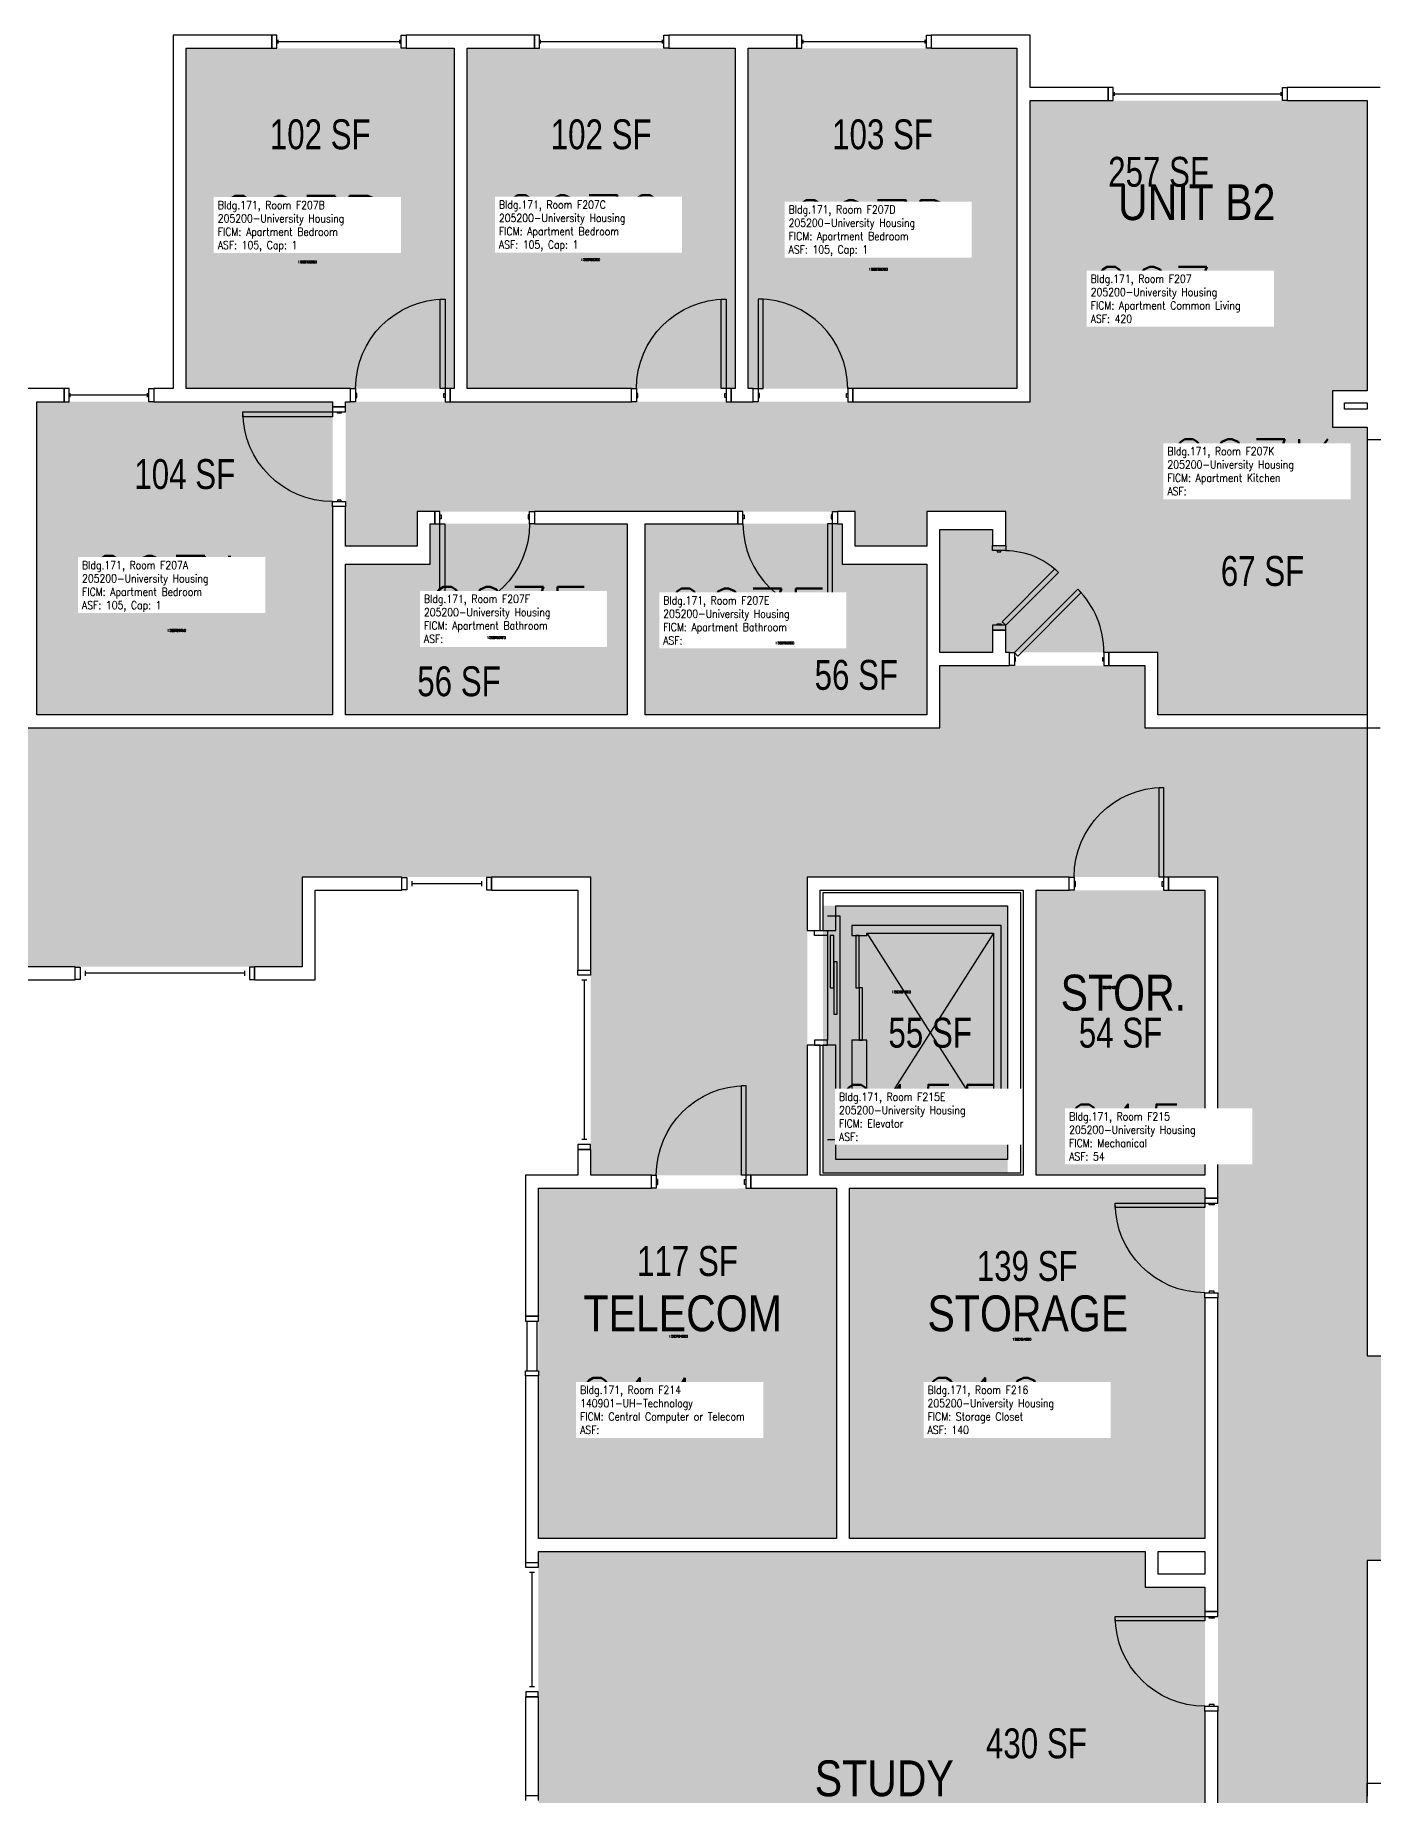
# Model space of a CAD drawing. Header units: inches. Extents: x -93 to 1642, y -75 to 1661.
# Drawn here: x 829 to 1367, y 953 to 1661 of the extents above; entities that cross this region are included whole.
import ezdxf
from ezdxf.enums import TextEntityAlignment as Align

# ---------------------------------------------------------------- set-up
doc = ezdxf.new("R2010")
doc.units = ezdxf.units.IN
doc.header["$LTSCALE"] = 96
doc.header["$MEASUREMENT"] = 0
for name, color, linetype in [('A-AREA-IDEN', 1, 'Continuous'), ('A-DOOR', 2, 'Continuous'), ('A-GLAZ', 1, 'Continuous'), ('A-IDEN-RNUM', 7, 'Continuous'), ('A-IDEN-SNUM', 4, 'Continuous'), ('A-IDEN-VNUM', 4, 'Continuous'), ('A-WALL', 5, 'Continuous'), ('AREA-TEXT', 3, 'Continuous'), ('Rooms-Category-Color', 7, 'Continuous'), ('Rooms-College-Color', 7, 'Continuous'), ('Rooms-Department-Color', 7, 'Continuous'), ('Rooms-Division-Color', 7, 'Continuous'), ('Rooms-Information', 7, 'Continuous')]:
    doc.layers.add(name, color=color, linetype=linetype)
doc.styles.add('AREA', font='arial.ttf', dxfattribs={"width": 0.75, "height": 12})
doc.styles.add('ROOMSNUMBER', font='txt.shx', dxfattribs={"height": 0.03})
doc.styles.add('ROOMVNUMBER', font='simplex.shx', dxfattribs={"width": 0.85})
doc.styles.get("Standard").update_dxf_attribs({"font": 'ARIALN.TTF'})

msp = doc.modelspace()

# ---------------------------------------------------------------- hatches: boundary and pattern name
h = msp.add_hatch()
h.set_pattern_fill('ANSI31', color=256, style=0)
h.set_pattern_definition([(45, (764.89328, 2033.59211), (-0.088388348, 0.088388348), [])])
h.paths.add_polyline_path([(1096.36, 1449.64), (1155.1, 1449.64), (1155.1, 1440.43), (1096.36, 1440.43)], flags=9)
at = {"layer": 'Rooms-Category-Color', "true_color": 0x728ef3}
for points in [[(997, 1655.5), (889.37, 1655.5), (889.37, 1518.75), (997.01, 1518.76), (997.01, 1655.06)], [(1002.25, 1655.5), (1109.87, 1655.5), (1109.89, 1518.76), (1002.25, 1518.75), (1002.26, 1655.06)], [(1115.12, 1655.5), (1223.12, 1655.5), (1223.12, 1518.75), (1115.12, 1518.75), (1115.14, 1655.06)], [(1363.87, 1634.5), (1228.37, 1634.5), (1228.37, 1513.5), (953.37, 1513.5), (953.37, 1455.5), (982.12, 1455.5), (982.12, 1469.37), (1158.16, 1469.37), (1158.16, 1455.5), (1186.91, 1455.5), (1186.91, 1469.37), (1218.61, 1469.37), (1218.61, 1455.75), (1213.36, 1455.75), (1213.36, 1462.12), (1192.16, 1462.12), (1192.16, 1412.75), (1213.36, 1412.75), (1213.36, 1421.75), (1218.61, 1421.75), (1218.61, 1412.75), (1279.73, 1412.75), (1279.73, 1503.25), (1349.87, 1503.25), (1349.87, 1517.87), (1363.87, 1517.87)], [(829.39, 1387.75), (829.37, 1513.5), (948.12, 1513.5), (948.12, 1387.75)], [(1363.87, 1503.25), (1363.87, 1387.75), (1279.73, 1387.75), (1279.73, 1503.25)], [(987.39, 1464.5), (1066.52, 1464.5), (1066.52, 1387.75), (953.39, 1387.75), (953.37, 1448.25), (987.37, 1448.25)], [(1073.78, 1387.75), (1186.91, 1387.75), (1186.91, 1448.25), (1152.91, 1448.25), (1152.91, 1464.5), (1073.77, 1464.5)], [(1155.88, 1197.5), (1298.63, 1197.5), (1298.63, 1057.16), (1155.88, 1057.16)], [(1030.88, 1051.5), (1030.88, 842.75), (1167.63, 842.75), (1167.63, 896.75), (1201.88, 896.75), (1201.88, 889.5), (1172.88, 889.5), (1172.88, 782.75), (1287.63, 782.75), (1287.63, 842.75), (1298.63, 842.75), (1298.63, 1037.16), (1274.63, 1037.16), (1274.63, 1051.5)]]:
    msp.add_hatch(color=171, dxfattribs=at).paths.add_polyline_path(points)
at = {"layer": 'Rooms-Category-Color', "true_color": 0xadadad}
for points in [[(185.13, 1382.5), (274.52, 1382.5), (274.52, 1407.5), (356.84, 1407.5), (356.84, 1382.5), (685.25, 1382.5), (685.25, 1369), (693.25, 1369), (693.25, 1374), (724.88, 1374), (733.25, 1374), (733.25, 1372.5), (737.25, 1372.5), (737.25, 1477.5), (824.12, 1477.5), (824.12, 1382.5), (1192.16, 1382.5), (1192.16, 1407.5), (1274.48, 1407.5), (1274.48, 1382.5), (1363.87, 1382.5), (1363.87, 1322.5), (1138.87, 1322.5), (1138.87, 1202.75), (1051.88, 1202.75), (1051.88, 1322.5), (935.89, 1322.5), (935.89, 1286.5), (785.25, 1286.5), (785.25, 1300), (777.25, 1300), (777.25, 1295), (737.25, 1295), (737.25, 1296.5), (733.25, 1296.5), (733.25, 1286.5), (713.23, 1286.5), (622.11, 1286.5), (622.11, 1322.5), (185.13, 1322.5)], [(1230.87, 1317.25), (1298.63, 1317.25), (1298.63, 1202.75), (1230.87, 1202.75)], [(1363.87, 211), (1303.88, 211), (1303.88, 332.39), (1278.88, 332.39), (1278.88, 414.72), (1303.88, 414.72), (1303.88, 1145.53), (1303.88, 1145.53), (1303.88, 1227.86), (1303.88, 1227.86), (1303.88, 1322.5), (1363.87, 1322.5), (1363.87, 1130.22), (1388.87, 1130.22), (1388.87, 1047.89), (1363.87, 1047.89), (1363.87, 863.86), (1388.87, 863.86), (1388.87, 781.53), (1363.87, 781.53), (1363.87, 353.5), (1363.25, 353.5), (1363.25, 244), (1363.87, 244), (1363.87, 243)], [(1219.38, 1311), (1145.13, 1311), (1145.13, 1203.75), (1219.38, 1203.75)]]:
    msp.add_hatch(color=253, dxfattribs=at).paths.add_polyline_path(points)
at = {"layer": 'Rooms-Category-Color', "true_color": 0xe3c5e1}
msp.add_hatch(color=254, dxfattribs=at).paths.add_polyline_path([(1030.88, 1056.79), (1030.88, 1197.19), (1150.63, 1197.5), (1150.63, 1056.79)])
at = {"layer": 'Rooms-College-Color', "true_color": 0xadadad}
for points in [[(997, 1655.5), (889.37, 1655.5), (889.37, 1518.75), (997.01, 1518.76), (997.01, 1655.06)], [(1002.25, 1655.5), (1109.87, 1655.5), (1109.89, 1518.76), (1002.25, 1518.75), (1002.26, 1655.06)], [(1115.12, 1655.5), (1223.12, 1655.5), (1223.12, 1518.75), (1115.12, 1518.75), (1115.14, 1655.06)], [(1363.87, 1634.5), (1228.37, 1634.5), (1228.37, 1513.5), (953.37, 1513.5), (953.37, 1455.5), (982.12, 1455.5), (982.12, 1469.37), (1158.16, 1469.37), (1158.16, 1455.5), (1186.91, 1455.5), (1186.91, 1469.37), (1218.61, 1469.37), (1218.61, 1455.75), (1213.36, 1455.75), (1213.36, 1462.12), (1192.16, 1462.12), (1192.16, 1412.75), (1213.36, 1412.75), (1213.36, 1421.75), (1218.61, 1421.75), (1218.61, 1412.75), (1279.73, 1412.75), (1279.73, 1503.25), (1349.87, 1503.25), (1349.87, 1517.87), (1363.87, 1517.87)], [(829.39, 1387.75), (829.37, 1513.5), (948.12, 1513.5), (948.12, 1387.75)], [(1363.87, 1503.25), (1363.87, 1387.75), (1279.73, 1387.75), (1279.73, 1503.25)], [(185.13, 1382.5), (274.52, 1382.5), (274.52, 1407.5), (356.84, 1407.5), (356.84, 1382.5), (685.25, 1382.5), (685.25, 1369), (693.25, 1369), (693.25, 1374), (724.88, 1374), (733.25, 1374), (733.25, 1372.5), (737.25, 1372.5), (737.25, 1477.5), (824.12, 1477.5), (824.12, 1382.5), (1192.16, 1382.5), (1192.16, 1407.5), (1274.48, 1407.5), (1274.48, 1382.5), (1363.87, 1382.5), (1363.87, 1322.5), (1138.87, 1322.5), (1138.87, 1202.75), (1051.88, 1202.75), (1051.88, 1322.5), (935.89, 1322.5), (935.89, 1286.5), (785.25, 1286.5), (785.25, 1300), (777.25, 1300), (777.25, 1295), (737.25, 1295), (737.25, 1296.5), (733.25, 1296.5), (733.25, 1286.5), (713.23, 1286.5), (622.11, 1286.5), (622.11, 1322.5), (185.13, 1322.5)], [(987.39, 1464.5), (1066.52, 1464.5), (1066.52, 1387.75), (953.39, 1387.75), (953.37, 1448.25), (987.37, 1448.25)], [(1073.78, 1387.75), (1186.91, 1387.75), (1186.91, 1448.25), (1152.91, 1448.25), (1152.91, 1464.5), (1073.77, 1464.5)], [(1230.87, 1317.25), (1298.63, 1317.25), (1298.63, 1202.75), (1230.87, 1202.75)], [(1363.87, 211), (1303.88, 211), (1303.88, 332.39), (1278.88, 332.39), (1278.88, 414.72), (1303.88, 414.72), (1303.88, 1145.53), (1303.88, 1145.53), (1303.88, 1227.86), (1303.88, 1227.86), (1303.88, 1322.5), (1363.87, 1322.5), (1363.87, 1130.22), (1388.87, 1130.22), (1388.87, 1047.89), (1363.87, 1047.89), (1363.87, 863.86), (1388.87, 863.86), (1388.87, 781.53), (1363.87, 781.53), (1363.87, 353.5), (1363.25, 353.5), (1363.25, 244), (1363.87, 244), (1363.87, 243)], [(1219.38, 1311), (1145.13, 1311), (1145.13, 1203.75), (1219.38, 1203.75)], [(1030.88, 1056.79), (1030.88, 1197.19), (1150.63, 1197.5), (1150.63, 1056.79)], [(1155.88, 1197.5), (1298.63, 1197.5), (1298.63, 1057.16), (1155.88, 1057.16)], [(1030.88, 1051.5), (1030.88, 842.75), (1167.63, 842.75), (1167.63, 896.75), (1201.88, 896.75), (1201.88, 889.5), (1172.88, 889.5), (1172.88, 782.75), (1287.63, 782.75), (1287.63, 842.75), (1298.63, 842.75), (1298.63, 1037.16), (1274.63, 1037.16), (1274.63, 1051.5)]]:
    msp.add_hatch(color=253, dxfattribs=at).paths.add_polyline_path(points)
at = {"layer": 'Rooms-Department-Color', "true_color": 0x604aed}
for points in [[(997, 1655.5), (889.37, 1655.5), (889.37, 1518.75), (997.01, 1518.76), (997.01, 1655.06)], [(1002.25, 1655.5), (1109.87, 1655.5), (1109.89, 1518.76), (1002.25, 1518.75), (1002.26, 1655.06)], [(1115.12, 1655.5), (1223.12, 1655.5), (1223.12, 1518.75), (1115.12, 1518.75), (1115.14, 1655.06)], [(1363.87, 1634.5), (1228.37, 1634.5), (1228.37, 1513.5), (953.37, 1513.5), (953.37, 1455.5), (982.12, 1455.5), (982.12, 1469.37), (1158.16, 1469.37), (1158.16, 1455.5), (1186.91, 1455.5), (1186.91, 1469.37), (1218.61, 1469.37), (1218.61, 1455.75), (1213.36, 1455.75), (1213.36, 1462.12), (1192.16, 1462.12), (1192.16, 1412.75), (1213.36, 1412.75), (1213.36, 1421.75), (1218.61, 1421.75), (1218.61, 1412.75), (1279.73, 1412.75), (1279.73, 1503.25), (1349.87, 1503.25), (1349.87, 1517.87), (1363.87, 1517.87)], [(829.39, 1387.75), (829.37, 1513.5), (948.12, 1513.5), (948.12, 1387.75)], [(1363.87, 1503.25), (1363.87, 1387.75), (1279.73, 1387.75), (1279.73, 1503.25)], [(987.39, 1464.5), (1066.52, 1464.5), (1066.52, 1387.75), (953.39, 1387.75), (953.37, 1448.25), (987.37, 1448.25)], [(1073.78, 1387.75), (1186.91, 1387.75), (1186.91, 1448.25), (1152.91, 1448.25), (1152.91, 1464.5), (1073.77, 1464.5)], [(1030.88, 1056.79), (1030.88, 1197.19), (1150.63, 1197.5), (1150.63, 1056.79)], [(1155.88, 1197.5), (1298.63, 1197.5), (1298.63, 1057.16), (1155.88, 1057.16)], [(1030.88, 1051.5), (1030.88, 842.75), (1167.63, 842.75), (1167.63, 896.75), (1201.88, 896.75), (1201.88, 889.5), (1172.88, 889.5), (1172.88, 782.75), (1287.63, 782.75), (1287.63, 842.75), (1298.63, 842.75), (1298.63, 1037.16), (1274.63, 1037.16), (1274.63, 1051.5)]]:
    msp.add_hatch(color=173, dxfattribs=at).paths.add_polyline_path(points)
at = {"layer": 'Rooms-Department-Color', "true_color": 0xacacac}
for points in [[(185.13, 1382.5), (274.52, 1382.5), (274.52, 1407.5), (356.84, 1407.5), (356.84, 1382.5), (685.25, 1382.5), (685.25, 1369), (693.25, 1369), (693.25, 1374), (724.88, 1374), (733.25, 1374), (733.25, 1372.5), (737.25, 1372.5), (737.25, 1477.5), (824.12, 1477.5), (824.12, 1382.5), (1192.16, 1382.5), (1192.16, 1407.5), (1274.48, 1407.5), (1274.48, 1382.5), (1363.87, 1382.5), (1363.87, 1322.5), (1138.87, 1322.5), (1138.87, 1202.75), (1051.88, 1202.75), (1051.88, 1322.5), (935.89, 1322.5), (935.89, 1286.5), (785.25, 1286.5), (785.25, 1300), (777.25, 1300), (777.25, 1295), (737.25, 1295), (737.25, 1296.5), (733.25, 1296.5), (733.25, 1286.5), (713.23, 1286.5), (622.11, 1286.5), (622.11, 1322.5), (185.13, 1322.5)], [(1230.87, 1317.25), (1298.63, 1317.25), (1298.63, 1202.75), (1230.87, 1202.75)], [(1363.87, 211), (1303.88, 211), (1303.88, 332.39), (1278.88, 332.39), (1278.88, 414.72), (1303.88, 414.72), (1303.88, 1145.53), (1303.88, 1145.53), (1303.88, 1227.86), (1303.88, 1227.86), (1303.88, 1322.5), (1363.87, 1322.5), (1363.87, 1130.22), (1388.87, 1130.22), (1388.87, 1047.89), (1363.87, 1047.89), (1363.87, 863.86), (1388.87, 863.86), (1388.87, 781.53), (1363.87, 781.53), (1363.87, 353.5), (1363.25, 353.5), (1363.25, 244), (1363.87, 244), (1363.87, 243)], [(1219.38, 1311), (1145.13, 1311), (1145.13, 1203.75), (1219.38, 1203.75)]]:
    msp.add_hatch(color=253, dxfattribs=at).paths.add_polyline_path(points)
at = {"layer": 'Rooms-Division-Color', "true_color": 0x604aed}
for points in [[(997, 1655.5), (889.37, 1655.5), (889.37, 1518.75), (997.01, 1518.76), (997.01, 1655.06)], [(1002.25, 1655.5), (1109.87, 1655.5), (1109.89, 1518.76), (1002.25, 1518.75), (1002.26, 1655.06)], [(1115.12, 1655.5), (1223.12, 1655.5), (1223.12, 1518.75), (1115.12, 1518.75), (1115.14, 1655.06)], [(1363.87, 1634.5), (1228.37, 1634.5), (1228.37, 1513.5), (953.37, 1513.5), (953.37, 1455.5), (982.12, 1455.5), (982.12, 1469.37), (1158.16, 1469.37), (1158.16, 1455.5), (1186.91, 1455.5), (1186.91, 1469.37), (1218.61, 1469.37), (1218.61, 1455.75), (1213.36, 1455.75), (1213.36, 1462.12), (1192.16, 1462.12), (1192.16, 1412.75), (1213.36, 1412.75), (1213.36, 1421.75), (1218.61, 1421.75), (1218.61, 1412.75), (1279.73, 1412.75), (1279.73, 1503.25), (1349.87, 1503.25), (1349.87, 1517.87), (1363.87, 1517.87)], [(829.39, 1387.75), (829.37, 1513.5), (948.12, 1513.5), (948.12, 1387.75)], [(1363.87, 1503.25), (1363.87, 1387.75), (1279.73, 1387.75), (1279.73, 1503.25)], [(987.39, 1464.5), (1066.52, 1464.5), (1066.52, 1387.75), (953.39, 1387.75), (953.37, 1448.25), (987.37, 1448.25)], [(1073.78, 1387.75), (1186.91, 1387.75), (1186.91, 1448.25), (1152.91, 1448.25), (1152.91, 1464.5), (1073.77, 1464.5)], [(1030.88, 1056.79), (1030.88, 1197.19), (1150.63, 1197.5), (1150.63, 1056.79)], [(1155.88, 1197.5), (1298.63, 1197.5), (1298.63, 1057.16), (1155.88, 1057.16)], [(1030.88, 1051.5), (1030.88, 842.75), (1167.63, 842.75), (1167.63, 896.75), (1201.88, 896.75), (1201.88, 889.5), (1172.88, 889.5), (1172.88, 782.75), (1287.63, 782.75), (1287.63, 842.75), (1298.63, 842.75), (1298.63, 1037.16), (1274.63, 1037.16), (1274.63, 1051.5)]]:
    msp.add_hatch(color=173, dxfattribs=at).paths.add_polyline_path(points)
at = {"layer": 'Rooms-Division-Color', "true_color": 0xadadad}
for points in [[(185.13, 1382.5), (274.52, 1382.5), (274.52, 1407.5), (356.84, 1407.5), (356.84, 1382.5), (685.25, 1382.5), (685.25, 1369), (693.25, 1369), (693.25, 1374), (724.88, 1374), (733.25, 1374), (733.25, 1372.5), (737.25, 1372.5), (737.25, 1477.5), (824.12, 1477.5), (824.12, 1382.5), (1192.16, 1382.5), (1192.16, 1407.5), (1274.48, 1407.5), (1274.48, 1382.5), (1363.87, 1382.5), (1363.87, 1322.5), (1138.87, 1322.5), (1138.87, 1202.75), (1051.88, 1202.75), (1051.88, 1322.5), (935.89, 1322.5), (935.89, 1286.5), (785.25, 1286.5), (785.25, 1300), (777.25, 1300), (777.25, 1295), (737.25, 1295), (737.25, 1296.5), (733.25, 1296.5), (733.25, 1286.5), (713.23, 1286.5), (622.11, 1286.5), (622.11, 1322.5), (185.13, 1322.5)], [(1230.87, 1317.25), (1298.63, 1317.25), (1298.63, 1202.75), (1230.87, 1202.75)], [(1363.87, 211), (1303.88, 211), (1303.88, 332.39), (1278.88, 332.39), (1278.88, 414.72), (1303.88, 414.72), (1303.88, 1145.53), (1303.88, 1145.53), (1303.88, 1227.86), (1303.88, 1227.86), (1303.88, 1322.5), (1363.87, 1322.5), (1363.87, 1130.22), (1388.87, 1130.22), (1388.87, 1047.89), (1363.87, 1047.89), (1363.87, 863.86), (1388.87, 863.86), (1388.87, 781.53), (1363.87, 781.53), (1363.87, 353.5), (1363.25, 353.5), (1363.25, 244), (1363.87, 244), (1363.87, 243)], [(1219.38, 1311), (1145.13, 1311), (1145.13, 1203.75), (1219.38, 1203.75)]]:
    msp.add_hatch(color=253, dxfattribs=at).paths.add_polyline_path(points)

# ---------------------------------------------------------------- linework, layer by layer
at = {"layer": 'A-DOOR'}
for p, q in [((1280.32, 1322.5), (1280.32, 1358.5)), ((1280.32, 1358.5), (1282.07, 1358.5)), ((1282.07, 1358.5), (1282.07, 1322.5)), ((1244.07, 1317.25), (1244.07, 1322.5)), ((1244.07, 1322.5), (1246.07, 1322.5)), ((1246.07, 1317.25), (1244.07, 1317.25)), ((1246.07, 1322.5), (1246.07, 1317.25)), ((1246.69, 1320.75), (1246.07, 1320.75)), ((1246.07, 1320.75), (1246.07, 1318.75)), ((1246.07, 1318.75), (1246.69, 1318.75)), ((1246.69, 1318.75), (1246.69, 1320.75)), ((1282.07, 1322.5), (1280.32, 1322.5)), ((1281.44, 1318.75), (1281.44, 1320.75)), ((1281.44, 1320.75), (1282.07, 1320.75)), ((1282.07, 1318.75), (1281.44, 1318.75)), ((1284.07, 1322.5), (1282.07, 1322.5)), ((1282.07, 1322.5), (1282.07, 1317.25)), ((1282.07, 1320.75), (1282.07, 1318.75)), ((1282.07, 1317.25), (1284.07, 1317.25)), ((1284.07, 1317.25), (1284.07, 1322.5)), ((1147, 1307), (1152, 1307)), ((1152, 1307), (1152, 1217)), ((1141.75, 1299), (1141.75, 1301)), ((1141.75, 1301), (1147, 1301)), ((1147, 1299), (1141.75, 1299)), ((1147, 1301), (1147, 1299)), ((1147, 1299), (1147, 1257)), ((1159.75, 1299), (1158.38, 1299)), ((1158.38, 1299), (1158.38, 1278)), ((1159.75, 1278), (1159.75, 1299)), ((1158.38, 1278), (1159.75, 1278)), ((1161.13, 1278), (1159.75, 1278)), ((1159.75, 1278), (1159.75, 1257)), ((1161.13, 1257), (1161.13, 1278)), ((1141.75, 1257), (1141.75, 1255)), ((1147, 1257), (1141.75, 1257)), ((1141.75, 1255), (1147, 1255)), ((1147, 1255), (1147, 1257)), ((1159.75, 1257), (1161.13, 1257)), ((1112.47, 1202.75), (1112.47, 1238.75)), ((1112.47, 1238.75), (1114.22, 1238.75)), ((1114.22, 1238.75), (1114.22, 1202.75)), ((1152, 1217), (1147, 1217)), ((1076.22, 1197.5), (1076.22, 1202.75)), ((1076.22, 1202.75), (1078.22, 1202.75)), ((1078.22, 1202.75), (1078.22, 1197.5)), ((1114.22, 1202.75), (1112.47, 1202.75)), ((1116.22, 1202.75), (1114.22, 1202.75)), ((1114.22, 1202.75), (1114.22, 1197.5)), ((1116.22, 1197.5), (1116.22, 1202.75)), ((1078.22, 1197.5), (1076.22, 1197.5)), ((1078.85, 1201), (1078.22, 1201)), ((1078.22, 1201), (1078.22, 1199)), ((1078.22, 1199), (1078.85, 1199)), ((1078.85, 1199), (1078.85, 1201)), ((1113.6, 1199), (1113.6, 1201)), ((1113.6, 1201), (1114.22, 1201)), ((1114.22, 1199), (1113.6, 1199)), ((1114.22, 1201), (1114.22, 1199)), ((1114.22, 1197.5), (1116.22, 1197.5)), ((1262.63, 1189.75), (1262.63, 1191.5)), ((1262.63, 1191.5), (1298.63, 1191.5)), ((1298.63, 1189.75), (1262.63, 1189.75)), ((1303.88, 1193.5), (1298.63, 1193.5)), ((1298.63, 1193.5), (1298.63, 1191.5)), ((1298.63, 1191.5), (1298.63, 1189.75)), ((1298.63, 1191.5), (1303.88, 1191.5)), ((1300.38, 1190.87), (1300.38, 1191.5)), ((1300.38, 1191.5), (1302.38, 1191.5)), ((1302.38, 1190.87), (1300.38, 1190.87)), ((1302.38, 1191.5), (1302.38, 1190.87)), ((1303.88, 1191.5), (1303.88, 1193.5)), ((1298.63, 1153.5), (1298.63, 1155.5)), ((1298.63, 1155.5), (1303.88, 1155.5)), ((1303.88, 1153.5), (1298.63, 1153.5)), ((1302.38, 1156.12), (1300.38, 1156.12)), ((1300.38, 1156.12), (1300.38, 1155.5)), ((1300.38, 1155.5), (1302.38, 1155.5)), ((1302.38, 1155.5), (1302.38, 1156.12)), ((1303.88, 1155.5), (1303.88, 1153.5)), ((1303.88, 1027.41), (1298.63, 1027.41)), ((1298.63, 1027.41), (1298.63, 1025.41)), ((1303.88, 1025.41), (1303.88, 1027.41)), ((1262.63, 1023.66), (1262.63, 1025.41)), ((1262.63, 1025.41), (1298.63, 1025.41)), ((1298.63, 1023.66), (1262.63, 1023.66)), ((1298.63, 1025.41), (1298.63, 1023.66)), ((1298.63, 1025.41), (1303.88, 1025.41)), ((1300.38, 1024.79), (1300.38, 1025.41)), ((1300.38, 1025.41), (1302.38, 1025.41)), ((1302.38, 1024.79), (1300.38, 1024.79)), ((1302.38, 1025.41), (1302.38, 1024.79)), ((1298.63, 987.41), (1298.63, 989.41)), ((1298.63, 989.41), (1303.88, 989.41)), ((1303.88, 987.41), (1298.63, 987.41)), ((1302.38, 990.04), (1300.38, 990.04)), ((1300.38, 990.04), (1300.38, 989.41)), ((1300.38, 989.41), (1302.38, 989.41)), ((1302.38, 989.41), (1302.38, 990.04)), ((1303.88, 989.41), (1303.88, 987.41))]:
    msp.add_line(p, q, dxfattribs=at)
for points in [[(993.37, 1518.75), (991.37, 1518.75), (991.37, 1554.75), (993.37, 1554.75)], [(1106.25, 1518.75), (1104.25, 1518.75), (1104.25, 1554.75), (1106.25, 1554.75)], [(1119.12, 1518.75), (1121.12, 1518.75), (1121.12, 1554.75), (1119.12, 1554.75)], [(957.37, 1513.5), (955.37, 1513.5), (955.37, 1518.75), (957.37, 1518.75)], [(957.37, 1515.25), (957.87, 1515.25), (957.87, 1516.75), (957.37, 1516.75)], [(993.37, 1515.25), (992.87, 1515.25), (992.87, 1516.75), (993.37, 1516.75)], [(993.37, 1513.5), (995.37, 1513.5), (995.37, 1518.75), (993.37, 1518.75)], [(1070.25, 1513.5), (1068.25, 1513.5), (1068.25, 1518.75), (1070.25, 1518.75)], [(1070.25, 1515.25), (1070.75, 1515.25), (1070.75, 1516.75), (1070.25, 1516.75)], [(1106.25, 1515.25), (1105.75, 1515.25), (1105.75, 1516.75), (1106.25, 1516.75)], [(1106.25, 1513.5), (1108.25, 1513.5), (1108.25, 1518.75), (1106.25, 1518.75)], [(1119.12, 1513.5), (1117.12, 1513.5), (1117.12, 1518.75), (1119.12, 1518.75)], [(1119.12, 1515.25), (1119.62, 1515.25), (1119.62, 1516.75), (1119.12, 1516.75)], [(1155.12, 1515.25), (1154.62, 1515.25), (1154.62, 1516.75), (1155.12, 1516.75)], [(1155.12, 1513.5), (1157.12, 1513.5), (1157.12, 1518.75), (1155.12, 1518.75)], [(948.12, 1509.38), (948.12, 1507.38), (912.12, 1507.38), (912.12, 1509.38)], [(953.37, 1509.38), (953.37, 1511.38), (948.12, 1511.38), (948.12, 1509.38)], [(951.62, 1509.38), (951.62, 1508.88), (950.12, 1508.88), (950.12, 1509.38)], [(953.37, 1473.38), (953.37, 1471.38), (948.12, 1471.38), (948.12, 1473.38)], [(951.62, 1473.38), (951.62, 1473.88), (950.12, 1473.88), (950.12, 1473.38)], [(991.27, 1469.37), (989.27, 1469.37), (989.27, 1464.5), (991.27, 1464.5)], [(991.27, 1468), (991.77, 1468), (991.77, 1466.5), (991.27, 1466.5)], [(991.27, 1464.5), (993.27, 1464.5), (993.27, 1428.5), (991.27, 1428.5)], [(1027.27, 1468), (1026.77, 1468), (1026.77, 1466.5), (1027.27, 1466.5)], [(1027.27, 1469.37), (1029.27, 1469.37), (1029.27, 1464.5), (1027.27, 1464.5)], [(1113.02, 1469.37), (1111.02, 1469.37), (1111.02, 1464.5), (1113.02, 1464.5)], [(1113.02, 1468), (1113.52, 1468), (1113.52, 1466.5), (1113.02, 1466.5)], [(1149.02, 1464.5), (1147.02, 1464.5), (1147.02, 1428.5), (1149.02, 1428.5)], [(1149.02, 1468), (1148.52, 1468), (1148.52, 1466.5), (1149.02, 1466.5)], [(1149.02, 1469.37), (1151.02, 1469.37), (1151.02, 1464.5), (1149.02, 1464.5)], [(1213.36, 1453.7), (1213.36, 1455.7), (1218.61, 1455.7), (1218.61, 1453.7)], [(1215.11, 1453.7), (1215.11, 1453.2), (1216.61, 1453.2), (1216.61, 1453.7)], [(1218.61, 1423.7), (1217.19, 1425.11), (1238.41, 1446.33), (1239.82, 1444.91)], [(1222.09, 1412.75), (1223.51, 1411.33), (1248.96, 1436.79), (1247.55, 1438.2)], [(1213.36, 1423.7), (1213.36, 1421.7), (1218.61, 1421.7), (1218.61, 1423.7)], [(1215.11, 1423.7), (1215.11, 1424.2), (1216.61, 1424.2), (1216.61, 1423.7)], [(1222.09, 1407.5), (1220.09, 1407.5), (1220.09, 1412.75), (1222.09, 1412.75)], [(1222.09, 1409.25), (1222.59, 1409.25), (1222.59, 1410.75), (1222.09, 1410.75)], [(1258.09, 1409.25), (1257.59, 1409.25), (1257.59, 1410.75), (1258.09, 1410.75)], [(1258.09, 1407.5), (1260.09, 1407.5), (1260.09, 1412.75), (1258.09, 1412.75)], [(1149.5, 1299), (1148.13, 1299), (1148.13, 1278), (1149.5, 1278)], [(1150.88, 1288.5), (1149.5, 1288.5), (1149.5, 1267.5), (1150.88, 1267.5)]]:
    msp.add_lwpolyline(points, close=True, dxfattribs=at)
at = {"layer": 'A-DOOR', "extrusion": (0, 0, -1)}
for centre, radius, start, end in [((-993.37, 1518.75), 36, 0, 90), ((-1106.25, 1518.75), 36, 0, 90), ((-948.12, 1509.38), 36, 270, 0), ((-991.27, 1464.5), 36, 180, 270), ((-1218.61, 1423.7), 30, 90, 135), ((-1282.07, 1322.5), 36, 0, 90), ((-1114.22, 1202.75), 36, 360, 90), ((-1298.63, 1191.5), 36, 270, 0), ((-1298.63, 1025.41), 36, 270, 0)]:
    msp.add_arc(centre, radius, start, end, dxfattribs=at)
at = {"layer": 'A-DOOR'}
for centre, start, end in [((1119.12, 1518.75), 0, 90), ((1149.02, 1464.5), 180, 270), ((1222.09, 1412.75), 0, 45)]:
    msp.add_arc(centre, 36, start, end, dxfattribs=at)
at = {"layer": 'A-GLAZ'}
for p, q in [((926.22, 1657.37), (926.22, 1658.87)), ((975.22, 1658.12), (926.22, 1658.12)), ((975.22, 1657.37), (975.22, 1658.87)), ((1031.75, 1657.37), (1031.75, 1658.87)), ((1080.75, 1658.12), (1031.75, 1658.12)), ((1080.75, 1657.37), (1080.75, 1658.87)), ((1137.22, 1657.37), (1137.22, 1658.87)), ((1186.22, 1658.12), (1137.22, 1658.12)), ((1186.22, 1657.37), (1186.22, 1658.87)), ((1262.26, 1636.37), (1262.26, 1637.87)), ((1329.26, 1637.12), (1262.26, 1637.12)), ((1329.26, 1636.37), (1329.26, 1637.87)), ((842.76, 1515.37), (842.76, 1516.87)), ((873.76, 1516.12), (842.76, 1516.12)), ((873.76, 1515.37), (873.76, 1516.87)), ((976.01, 1317.37), (976.01, 1322.37)), ((976.01, 1322.37), (978.01, 1322.37)), ((978.01, 1317.37), (976.01, 1317.37)), ((978.01, 1322.37), (978.01, 1317.37)), ((980.01, 1320.87), (980.01, 1318.87)), ((980.01, 1319.87), (1008.01, 1319.87)), ((1008.01, 1320.87), (1008.01, 1318.87)), ((1012.01, 1322.37), (1010.01, 1322.37)), ((1010.01, 1322.37), (1010.01, 1317.37)), ((1010.01, 1317.37), (1012.01, 1317.37)), ((1012.01, 1317.37), (1012.01, 1322.37)), ((844.77, 1281.38), (844.77, 1286.38)), ((844.77, 1286.38), (846.77, 1286.38)), ((846.77, 1281.38), (844.77, 1281.38)), ((846.77, 1286.38), (846.77, 1281.38)), ((848.77, 1284.88), (848.77, 1282.88)), ((912.77, 1283.88), (848.77, 1283.88)), ((912.77, 1284.88), (912.77, 1282.88)), ((916.77, 1286.38), (914.77, 1286.38)), ((914.77, 1286.38), (914.77, 1281.38)), ((914.77, 1281.38), (916.77, 1281.38)), ((916.77, 1281.38), (916.77, 1286.38)), ((1046.75, 1283.12), (1046.75, 1285.12)), ((1046.75, 1285.12), (1051.75, 1285.12)), ((1051.75, 1283.12), (1046.75, 1283.12)), ((1050.25, 1281.12), (1048.25, 1281.12)), ((1049.25, 1281.12), (1049.25, 1217.12)), ((1051.75, 1285.12), (1051.75, 1283.12)), ((1050.25, 1217.12), (1048.25, 1217.12)), ((1046.75, 1215.12), (1046.75, 1213.12)), ((1051.75, 1215.12), (1046.75, 1215.12)), ((1046.75, 1213.12), (1051.75, 1213.12)), ((1051.75, 1213.12), (1051.75, 1215.12)), ((1030.88, 1146.12), (1025.63, 1146.12)), ((1025.63, 1146.12), (1025.63, 1144.12)), ((1030.88, 1144.12), (1030.88, 1146.12)), ((1025.63, 1144.12), (1030.88, 1144.12)), ((1026.25, 1144.12), (1026.25, 1124.12)), ((1030.25, 1144.12), (1030.25, 1124.12)), ((1025.63, 1122.12), (1025.63, 1124.12)), ((1025.63, 1124.12), (1030.88, 1124.12)), ((1030.88, 1122.12), (1025.63, 1122.12)), ((1030.88, 1124.12), (1030.88, 1122.12)), ((1025.75, 1045.12), (1025.75, 1047.12)), ((1025.75, 1047.12), (1030.75, 1047.12)), ((1030.75, 1047.12), (1030.75, 1045.12)), ((1030.75, 1045.12), (1025.75, 1045.12)), ((1029.25, 1043.12), (1027.25, 1043.12)), ((1028.25, 1043.12), (1028.25, 997.12)), ((1025.75, 995.12), (1025.75, 993.12)), ((1030.75, 995.12), (1025.75, 995.12)), ((1025.75, 993.12), (1030.75, 993.12)), ((1029.25, 997.12), (1027.25, 997.12)), ((1030.75, 993.12), (1030.75, 995.12)), ((1025.75, 951.57), (1025.75, 953.57)), ((1025.75, 953.57), (1030.75, 953.57)), ((1030.75, 953.57), (1030.75, 951.57))]:
    msp.add_line(p, q, dxfattribs=at)
for points in [[(925.72, 1660.75), (923.72, 1660.75), (923.72, 1655.5), (925.72, 1655.5)], [(975.72, 1660.75), (977.72, 1660.75), (977.72, 1655.5), (975.72, 1655.5)], [(1031.25, 1660.75), (1029.25, 1660.75), (1029.25, 1655.5), (1031.25, 1655.5)], [(1081.25, 1660.75), (1083.25, 1660.75), (1083.25, 1655.5), (1081.25, 1655.5)], [(1136.72, 1660.75), (1134.72, 1660.75), (1134.72, 1655.5), (1136.72, 1655.5)], [(1186.72, 1660.75), (1188.72, 1660.75), (1188.72, 1655.5), (1186.72, 1655.5)], [(1261.76, 1639.75), (1259.76, 1639.75), (1259.76, 1634.5), (1261.76, 1634.5)], [(1329.76, 1639.75), (1331.76, 1639.75), (1331.76, 1634.5), (1329.76, 1634.5)], [(842.26, 1518.75), (840.26, 1518.75), (840.26, 1513.5), (842.26, 1513.5)], [(874.26, 1518.75), (876.26, 1518.75), (876.26, 1513.5), (874.26, 1513.5)]]:
    msp.add_lwpolyline(points, close=True, dxfattribs=at)
at = {"layer": 'A-WALL'}
for p, q in [((884.12, 1660.75), (884.12, 1518.75)), ((923.72, 1660.75), (884.12, 1660.75)), ((889.37, 1518.75), (889.37, 1655.5)), ((889.37, 1655.5), (923.72, 1655.5)), ((923.72, 1655.5), (923.72, 1660.75)), ((977.72, 1660.75), (977.72, 1655.5)), ((1029.25, 1660.75), (977.72, 1660.75)), ((977.72, 1655.5), (997, 1655.5)), ((997, 1655.5), (997, 1518.75)), ((1002.25, 1518.75), (1002.25, 1655.5)), ((1002.25, 1655.5), (1029.25, 1655.5)), ((1029.25, 1655.5), (1029.25, 1660.75)), ((1134.72, 1660.75), (1083.25, 1660.75)), ((1083.25, 1660.75), (1083.25, 1655.5)), ((1083.25, 1655.5), (1109.87, 1655.5)), ((1109.87, 1655.5), (1109.87, 1518.75)), ((1115.12, 1655.5), (1134.72, 1655.5)), ((1115.12, 1518.75), (1115.12, 1655.5)), ((1134.72, 1655.5), (1134.72, 1660.75)), ((1228.37, 1660.75), (1188.72, 1660.75)), ((1188.72, 1660.75), (1188.72, 1655.5)), ((1188.72, 1655.5), (1223.12, 1655.5)), ((1223.12, 1655.5), (1223.12, 1518.75)), ((1228.37, 1639.75), (1228.37, 1660.75)), ((1259.76, 1639.75), (1228.37, 1639.75)), ((1228.37, 1513.5), (1228.37, 1634.5)), ((1228.37, 1634.5), (1259.76, 1634.5)), ((1259.76, 1634.5), (1259.76, 1639.75)), ((1369.12, 1639.75), (1331.76, 1639.75)), ((1331.76, 1639.75), (1331.76, 1634.5)), ((1331.76, 1634.5), (1363.87, 1634.5)), ((1363.87, 1634.5), (1363.87, 1517.87)), ((840.26, 1518.75), (824.12, 1518.75)), ((840.26, 1513.5), (840.26, 1518.75)), ((884.12, 1518.75), (876.26, 1518.75)), ((876.26, 1518.75), (876.26, 1513.5)), ((955.37, 1518.75), (889.37, 1518.75)), ((955.37, 1513.5), (955.37, 1518.75)), ((997, 1518.75), (995.37, 1518.75)), ((995.37, 1518.75), (995.37, 1513.5)), ((1068.25, 1518.75), (1002.25, 1518.75)), ((1068.25, 1513.5), (1068.25, 1518.75)), ((1109.87, 1518.75), (1108.25, 1518.75)), ((1108.25, 1518.75), (1108.25, 1513.5)), ((1117.12, 1518.75), (1115.12, 1518.75)), ((1117.12, 1513.5), (1117.12, 1518.75)), ((1223.12, 1518.75), (1157.12, 1518.75)), ((1157.12, 1518.75), (1157.12, 1513.5)), ((1349.87, 1517.87), (1349.87, 1503.25)), ((1363.87, 1517.87), (1349.87, 1517.87)), ((829.37, 1513.5), (840.26, 1513.5)), ((829.37, 1387.75), (829.37, 1513.5)), ((876.26, 1513.5), (884.75, 1513.5)), ((884.75, 1513.5), (948.12, 1513.5)), ((948.12, 1513.5), (948.12, 1511.38)), ((948.12, 1511.38), (953.37, 1511.38)), ((953.37, 1513.5), (955.37, 1513.5)), ((953.37, 1511.38), (953.37, 1513.5)), ((995.37, 1513.5), (1068.25, 1513.5)), ((1108.25, 1513.5), (1117.12, 1513.5)), ((1157.12, 1513.5), (1228.37, 1513.5)), ((1354.75, 1510.5), (1354.75, 1513)), ((1354.75, 1513), (1363.87, 1513)), ((1363.87, 1510.5), (1354.75, 1510.5)), ((1363.87, 1513), (1363.87, 1510.5)), ((1349.87, 1503.25), (1363.87, 1503.25)), ((1363.87, 1503.25), (1363.87, 1387.75)), ((1500.12, 1498.25), (1363.87, 1498.25)), ((1363.87, 1498.25), (1363.87, 1369.62)), ((953.37, 1471.38), (948.12, 1471.38)), ((948.12, 1471.38), (948.12, 1468.75)), ((953.37, 1468.75), (953.37, 1471.38)), ((948.12, 1468.75), (948.12, 1387.75)), ((953.37, 1455.5), (953.37, 1468.75)), ((989.27, 1469.37), (982.12, 1469.37)), ((982.12, 1469.37), (982.12, 1455.5)), ((987.37, 1464.5), (989.27, 1464.5)), ((987.37, 1448.25), (987.37, 1464.5)), ((989.27, 1464.5), (989.27, 1469.37)), ((1111.02, 1469.37), (1029.27, 1469.37)), ((1029.27, 1469.37), (1029.27, 1464.5)), ((1029.27, 1464.5), (1066.52, 1464.5)), ((1066.52, 1464.5), (1066.52, 1387.75)), ((1073.77, 1464.5), (1111.02, 1464.5)), ((1073.77, 1387.75), (1073.77, 1464.5)), ((1111.02, 1464.5), (1111.02, 1469.37)), ((1158.16, 1469.37), (1151.02, 1469.37)), ((1151.02, 1469.37), (1151.02, 1464.5)), ((1151.02, 1464.5), (1152.91, 1464.5)), ((1152.91, 1464.5), (1152.91, 1448.25)), ((1158.16, 1455.5), (1158.16, 1469.37)), ((1218.61, 1469.37), (1186.91, 1469.37)), ((1186.91, 1469.37), (1186.91, 1455.5)), ((1218.61, 1455.7), (1218.61, 1469.37)), ((1192.16, 1462.12), (1213.36, 1462.12)), ((1192.16, 1412.75), (1192.16, 1462.12)), ((1213.36, 1462.12), (1213.36, 1455.7)), ((982.12, 1455.5), (953.37, 1455.5)), ((1186.91, 1455.5), (1158.16, 1455.5)), ((1213.36, 1455.7), (1218.61, 1455.7)), ((953.37, 1387.75), (953.37, 1448.25)), ((953.37, 1448.25), (987.37, 1448.25)), ((1152.91, 1448.25), (1186.91, 1448.25)), ((1186.91, 1448.25), (1186.91, 1387.75)), ((1218.61, 1421.7), (1213.36, 1421.7)), ((1213.36, 1421.7), (1213.36, 1412.75)), ((1218.61, 1412.75), (1218.61, 1421.7)), ((1213.36, 1412.75), (1192.16, 1412.75)), ((1220.09, 1412.75), (1218.61, 1412.75)), ((1220.09, 1407.5), (1220.09, 1412.75)), ((1279.73, 1412.75), (1260.09, 1412.75)), ((1260.09, 1412.75), (1260.09, 1407.5)), ((1279.73, 1387.75), (1279.73, 1412.75)), ((1192.16, 1407.5), (1220.09, 1407.5)), ((1192.16, 1382.5), (1192.16, 1407.5)), ((1260.09, 1407.5), (1274.48, 1407.5)), ((1274.48, 1407.5), (1274.48, 1382.5)), ((948.12, 1387.75), (829.37, 1387.75)), ((1066.52, 1387.75), (953.37, 1387.75)), ((1186.91, 1387.75), (1073.77, 1387.75)), ((1363.87, 1387.75), (1279.73, 1387.75)), ((824.12, 1382.5), (952.75, 1382.5)), ((952.75, 1382.5), (1192.16, 1382.5)), ((1274.48, 1382.5), (1369.12, 1382.5)), ((1363.87, 1369.62), (1363.87, 1130.22)), ((935.89, 1322.5), (935.89, 1286.5)), ((976.01, 1322.5), (935.89, 1322.5)), ((941.14, 1281.25), (941.14, 1317.25)), ((941.14, 1317.25), (976.01, 1317.25)), ((976.01, 1317.25), (976.01, 1322.5)), ((1051.88, 1322.5), (1012.01, 1322.5)), ((1012.01, 1322.5), (1012.01, 1317.25)), ((1012.01, 1317.25), (1046.63, 1317.25)), ((1046.63, 1317.25), (1046.63, 1285.12)), ((1051.88, 1285.12), (1051.88, 1322.5)), ((1244.07, 1322.5), (1138.87, 1322.5)), ((1138.87, 1322.5), (1138.87, 1301)), ((1144.12, 1317.25), (1225.62, 1317.25)), ((1144.12, 1301), (1144.12, 1317.25)), ((1145.13, 1316.25), (1145.13, 1301)), ((1224.63, 1316.25), (1145.13, 1316.25)), ((1224.63, 1203.75), (1224.63, 1316.25)), ((1225.62, 1317.25), (1225.62, 1202.75)), ((1230.87, 1317.25), (1244.07, 1317.25)), ((1230.87, 1202.75), (1230.87, 1317.25)), ((1244.07, 1317.25), (1244.07, 1322.5)), ((1303.88, 1322.5), (1284.07, 1322.5)), ((1284.07, 1322.5), (1284.07, 1317.25)), ((1284.07, 1317.25), (1298.63, 1317.25)), ((1298.63, 1317.25), (1298.63, 1202.75)), ((1303.88, 1193.5), (1303.88, 1322.5)), ((1150.38, 1301), (1150.38, 1311)), ((1150.38, 1311), (1219.38, 1311)), ((1219.38, 1311), (1219.38, 1209)), ((1156.75, 1303), (1156.75, 1299)), ((1216.74, 1303), (1156.75, 1303)), ((1216.74, 1217), (1216.74, 1303)), ((1138.87, 1301), (1144.12, 1301)), ((1145.13, 1301), (1150.38, 1301)), ((1156.75, 1299), (1162.75, 1299)), ((1162.75, 1299), (1162.75, 1300)), ((1162.75, 1300), (1213.74, 1300)), ((1162.75, 1300), (1213.75, 1220)), ((1213.75, 1300), (1162.75, 1220)), ((1213.74, 1300), (1213.74, 1220)), ((844.77, 1286.5), (733.25, 1286.5)), ((733.25, 1281.25), (844.77, 1281.25)), ((844.77, 1281.25), (844.77, 1286.5)), ((935.89, 1286.5), (916.77, 1286.5)), ((916.77, 1286.5), (916.77, 1281.25)), ((916.77, 1281.25), (941.14, 1281.25)), ((1046.63, 1285.12), (1051.88, 1285.12)), ((1138.87, 1255), (1138.87, 1202.75)), ((1144.12, 1255), (1138.87, 1255)), ((1144.12, 1202.75), (1144.12, 1255)), ((1150.38, 1255), (1145.13, 1255)), ((1145.13, 1255), (1145.13, 1203.75)), ((1150.38, 1209), (1150.38, 1255)), ((1162.75, 1257), (1156.75, 1257)), ((1156.75, 1257), (1156.75, 1217)), ((1162.75, 1220), (1162.75, 1257)), ((1156.75, 1217), (1216.74, 1217)), ((1213.74, 1220), (1162.75, 1220)), ((1046.63, 1213.12), (1046.63, 1202.75)), ((1051.88, 1213.12), (1046.63, 1213.12)), ((1051.88, 1202.75), (1051.88, 1213.12)), ((1046.63, 1202.75), (1025.63, 1202.75)), ((1025.63, 1202.75), (1025.63, 1146.12)), ((1076.22, 1202.75), (1051.88, 1202.75)), ((1076.22, 1197.5), (1076.22, 1202.75)), ((1138.87, 1202.75), (1116.22, 1202.75)), ((1116.22, 1202.75), (1116.22, 1197.5)), ((1225.62, 1202.75), (1144.12, 1202.75)), ((1145.13, 1203.75), (1224.63, 1203.75)), ((1219.38, 1209), (1150.38, 1209)), ((1298.63, 1202.75), (1230.87, 1202.75)), ((1030.88, 1197.5), (1076.22, 1197.5)), ((1030.88, 1146.12), (1030.88, 1197.5)), ((1116.22, 1197.5), (1150.63, 1197.5)), ((1150.63, 1197.5), (1150.63, 1056.75)), ((1155.88, 1056.75), (1155.88, 1197.5)), ((1155.88, 1197.5), (1298.63, 1197.5)), ((1298.63, 1197.5), (1298.63, 1193.5)), ((1298.63, 1193.5), (1303.88, 1193.5)), ((1303.88, 1153.5), (1298.63, 1153.5)), ((1298.63, 1153.5), (1298.63, 1056.75)), ((1303.88, 1027.41), (1303.88, 1153.5)), ((1025.63, 1146.12), (1030.88, 1146.12)), ((1363.87, 1130.22), (1388.87, 1130.22)), ((1025.63, 1122.12), (1025.63, 1047.12)), ((1030.88, 1122.12), (1025.63, 1122.12)), ((1030.88, 1056.75), (1030.88, 1122.12)), ((1150.63, 1056.75), (1030.88, 1056.75)), ((1298.63, 1056.75), (1155.88, 1056.75)), ((1025.63, 1047.12), (1030.88, 1047.12)), ((1030.88, 1051.5), (1274.63, 1051.5)), ((1030.88, 1047.12), (1030.88, 1051.5)), ((1274.63, 1051.5), (1274.63, 1037.16)), ((1279.88, 1042.41), (1279.88, 1051.5)), ((1279.88, 1051.5), (1298.63, 1051.5)), ((1298.63, 1051.5), (1298.63, 1042.41)), ((1363.87, 1047.89), (1363.87, 953.25)), ((1388.87, 1047.89), (1363.87, 1047.89)), ((1298.63, 1042.41), (1279.88, 1042.41)), ((1274.63, 1037.16), (1298.63, 1037.16)), ((1298.63, 1037.16), (1298.63, 1027.41)), ((1298.63, 1027.41), (1303.88, 1027.41)), ((1025.63, 993.12), (1025.63, 953.57)), ((1030.88, 993.12), (1025.63, 993.12)), ((1030.88, 953.57), (1030.88, 993.12)), ((1298.63, 987.41), (1298.63, 842.75)), ((1303.88, 987.41), (1298.63, 987.41)), ((1303.88, 837.5), (1303.88, 987.41)), ((1363.87, 863.86), (1363.87, 958.5)), ((1363.87, 958.5), (1621.12, 958.5)), ((1025.63, 953.57), (1030.88, 953.57))]:
    msp.add_line(p, q, dxfattribs=at)

# ---------------------------------------------------------------- texts
at = {"layer": 'A-AREA-IDEN'}
for s, p in [('UNIT B2', (1295.35, 1586.48)), ('STOR.', (1265.88, 1268.9)), ('TELECOM', (1088.83, 1140.04)), ('STORAGE', (1227.5, 1140.04)), ('STUDY', (1169.81, 953.23))]:
    msp.add_text(s, height=14.4, dxfattribs=at).set_placement(p, align=Align.CENTER)
at = {"layer": 'A-IDEN-RNUM', "style": 'ROOMSNUMBER', "width": 0.85}
for s, p in [('0207-C0', (1051.76, 1570.57)), ('0207-B0', (938.02, 1569.61)), ('0207-D0', (1167.43, 1566.72)), ('0207-00', (1294.63, 1556.69)), ('0207-K0', (1303.18, 1486.43)), ('0207-A0', (885.48, 1421.6)), ('0207-F0', (1013.96, 1418.71)), ('0207-E0', (1129.8, 1416.55)), ('0215-E0', (1176.66, 1276.32)), ('0215-00', (1260.39, 1278.13)), ('0214-00', (1087.1, 1137.98)), ('0216-00', (1225.11, 1136.82))]:
    msp.add_text(s, height=1, dxfattribs=at).set_placement(p, align=Align.MIDDLE_CENTER)
at = {"layer": 'A-IDEN-SNUM', "style": 'ROOMSNUMBER', "width": 0.85}
for s, p in [('1710F207C0', (1051.76, 1570.57)), ('1710F207B0', (938.02, 1569.61)), ('1710F207D0', (1167.43, 1566.72)), ('1710F20700', (1294.63, 1556.69)), ('1710F207K0', (1303.18, 1486.43)), ('1710F207A0', (885.48, 1421.6)), ('1710F207F0', (1013.96, 1418.71)), ('1710F207E0', (1129.8, 1416.55)), ('1710F215E0', (1176.66, 1276.32)), ('1710F21500', (1260.39, 1278.13)), ('1710F21400', (1087.1, 1137.98)), ('1710F21600', (1225.11, 1136.82))]:
    msp.add_text(s, height=1, dxfattribs=at).set_placement(p, align=Align.MIDDLE_CENTER)
at = {"layer": 'A-IDEN-VNUM', "style": 'ROOMVNUMBER', "width": 0.85}
for s, p in [('207B', (935.72, 1585.01)), ('207C', (1049.13, 1585.18)), ('207D', (1165.06, 1583.22)), ('207', (1277.35, 1556.48)), ('207K', (1317.28, 1487.18)), ('207A', (882.08, 1440.34)), ('207F', (1018.08, 1427.85)), ('207E', (1114.22, 1427.25)), ('215E', (1183.06, 1227.8)), ('215', (1266.86, 1219.92)), ('214', (1070.83, 1110.04)), ('216', (1209.5, 1110.04))]:
    msp.add_text(s, height=22.5, dxfattribs=at).set_placement(p, align=Align.MIDDLE_CENTER)
at = {"layer": 'AREA-TEXT', "style": 'AREA', "width": 0.75}
for s, p in [('102 SF', (943.19, 1620.93)), ('102 SF', (1056.07, 1620.93)), ('103 SF', (1169.13, 1620.93)), ('257 SF', (1280.04, 1605.87)), ('104 SF', (888.75, 1484.43)), ('67 SF', (1321.8, 1445.5)), ('56 SF', (1158.59, 1403.76)), ('56 SF', (998.95, 1401.18)), ('55 SF', (1188.25, 1260)), ('54 SF', (1264.75, 1260)), ('117 SF', (1090.75, 1168.27)), ('139 SF', (1227.25, 1166.27)), ('430 SF', (1230.93, 974.49))]:
    msp.add_text(s, height=12, dxfattribs=at).set_placement(p, align=Align.MIDDLE_CENTER)

# ---------------------------------------------------------------- next in the draw order: texts
at = {"layer": 'Rooms-Information', "char_height": 3.2143, "width": 72, "attachment_point": 7, "style": 'ROOMVNUMBER', "bg_fill": 3, "box_fill_scale": 1.5, "bg_fill_color": 256, "bg_fill_true_color": 13158600, "bg_fill_transparency": 0}
for s, insert in [('Bldg.171, Room F207B^M^J205200-University Housing^M^JFICM: Apartment Bedroom^M^JASF: 105, Cap: 1', (902.02, 1573.76)), ('Bldg.171, Room F207C^M^J205200-University Housing^M^JFICM: Apartment Bedroom^M^JASF: 105, Cap: 1', (1014.98, 1573.93)), ('Bldg.171, Room F207D^M^J205200-University Housing^M^JFICM: Apartment Bedroom^M^JASF: 105, Cap: 1', (1131.36, 1571.97)), ('Bldg.171, Room F207^M^J205200-University Housing^M^JFICM: Apartment Common Living^M^JASF: 420', (1252.76, 1545.23)), ('Bldg.171, Room F207K^M^J205200-University Housing^M^JFICM: Apartment Kitchen^M^JASF: ', (1283.58, 1475.93)), ('Bldg.171, Room F207A^M^J205200-University Housing^M^JFICM: Apartment Bedroom^M^JASF: 105, Cap: 1', (847.47, 1429.09)), ('Bldg.171, Room F207F^M^J205200-University Housing^M^JFICM: Apartment Bathroom^M^JASF: ', (984.84, 1416.6)), ('Bldg.171, Room F207E^M^J205200-University Housing^M^JFICM: Apartment Bathroom^M^JASF: ', (1080.98, 1416)), ('Bldg.171, Room F215E^M^J205200-University Housing^M^JFICM: Elevator^M^JASF: ', (1151.64, 1216.55)), ('Bldg.171, Room F215^M^J205200-University Housing^M^JFICM: Mechanical^M^JASF: 54', (1244.09, 1208.67)), ('Bldg.171, Room F214^M^J140901-UH-Technology^M^JFICM: Central Computer or Telecom^M^JASF: ', (1047.61, 1098.79)), ('Bldg.171, Room F216^M^J205200-University Housing^M^JFICM: Storage Closet^M^JASF: 140', (1187.19, 1098.79))]:
    msp.add_mtext(s, dxfattribs=dict(at, insert=insert))

doc.saveas('drawing.dxf')
